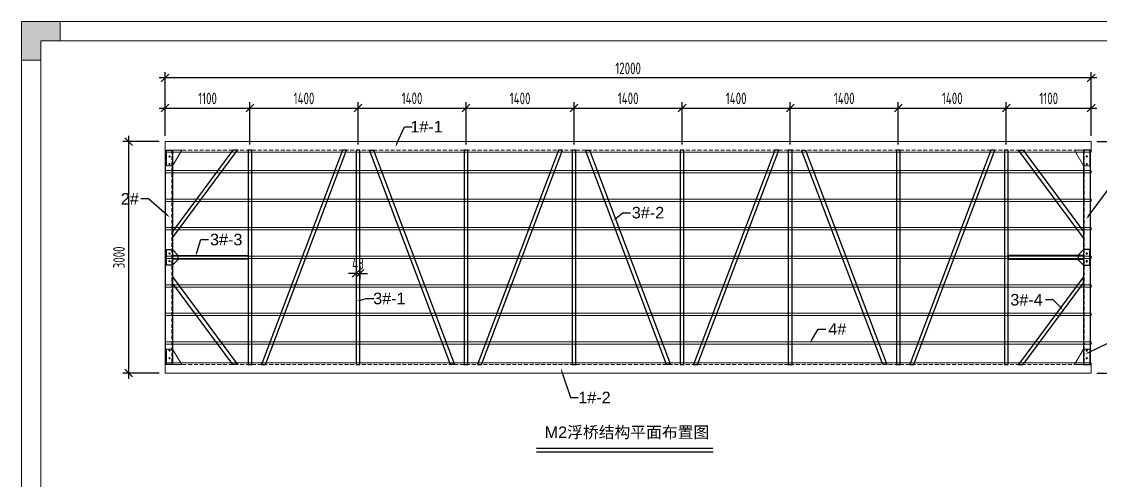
# Model space of a CAD drawing. Header units: millimetres. Extents: x 4 to 2106212, y -117026 to 198097.
# Drawn here: x 1969158 to 1983138, y 184170 to 190117 of the extents above; entities that cross this region are included whole.
import ezdxf
from ezdxf import colors
from ezdxf.entities.mleader import LeaderData, LeaderLine
from ezdxf.math import Vec2, Vec3

# ---------------------------------------------------------------- set-up
doc = ezdxf.new("R2010")
doc.units = ezdxf.units.MM
doc.linetypes.add('DASHED', pattern=[0.75, 0.5, -0.25])
for name, color, linetype in [('00打印图框', 255, 'Continuous'), ('标注', 9, 'Continuous'), ('连接端梁', 130, 'Continuous'), ('铝横梁', 220, 'Continuous')]:
    doc.layers.add(name, color=color, linetype=linetype)
for name, color, linetype, lineweight in [('dim', 6, 'Continuous', 13), ('加强板', 140, 'Continuous', 18), ('图框', 7, 'Continuous', 13), ('铝型材', 7, 'Continuous', 13), ('铝龙骨', 7, 'Continuous', 9)]:
    doc.layers.add(name, color=color, linetype=linetype, lineweight=lineweight)
doc.styles.add('Arial', font='arial.ttf')
doc.styles.add('hztxt', font='ros1.shx', dxfattribs={"width": 0.8, "bigfont": 'hztxt.shx'})
doc.styles.get("Standard").update_dxf_attribs({"font": 'arial.ttf'})
doc.dimstyles.new('DIM-50', dxfattribs={"dimscale": 50, "dimtxt": 3, "dimasz": 2, "dimexe": 1.5, "dimexo": 1.5, "dimgap": 1, "dimtad": 1, "dimdec": 1, "dimdsep": 46, "dimtxsty": 'hztxt', "dimblk": 'OBLIQUE', "dimcen": 0, "dimdle": 1.5, "dimclrd": 9, "dimclre": 9, "dimclrt": 2, "dimadec": 1, "dimazin": 0, "dimtfac": 1, "dimtdec": 1, "dimtix": 1, "dimtmove": 2, "dimatfit": 3, "dimldrblk": 'OBLIQUE', "dimfxl": 15, "dimtolj": 1, "dimtzin": 0, "dimarcsym": 1})

# ---------------------------------------------------------------- blocks, each defined once
blk = doc.blocks.new('GW-TK')
at = {"layer": '图框', "linetype": 'Continuous', "lineweight": 0}
h = blk.add_hatch(color=256, dxfattribs=at)
h.dxf.hatch_style = 1
h.paths.add_polyline_path([(927183.55, 464715.01), (927183.55, 464705.01), (927188.55, 464705.01), (927188.55, 464710.01), (927193.56, 464710.01), (927193.56, 464715.01)])
blk.add_lwpolyline([(927188.55, 464705.01), (927188.55, 464710.01), (927193.56, 464710.01), (927193.56, 464715.01), (927183.55, 464715.01), (927183.55, 464705.01)], close=True, dxfattribs=at)
at = {"layer": '图框'}
for points in [[(927183.55, 464715.01), (927603.55, 464715.01), (927603.55, 464418.01), (927183.55, 464418.01)], [(927188.55, 464710.01), (927598.55, 464710.01), (927598.55, 464423.01), (927188.55, 464423.01)]]:
    blk.add_lwpolyline(points, close=True, dxfattribs=at)
blk = doc.blocks.new('_Oblique')
at = {"color": 0, "linetype": 'ByBlock', "lineweight": -2}
blk.add_line((-0.5, -0.5), (0.5, 0.5), dxfattribs=at)
blk = doc.blocks.new('*D2793')
at = {"layer": 'Defpoints', "color": 0, "transparency": 16777216}
for p in [(1972118, 188996), (1971018, 188561), (1972118, 188449)]:
    blk.add_point(p, dxfattribs=at)
at = {"layer": '标注', "color": 9, "lineweight": -2, "transparency": 16777216}
for p, q in [((1971018, 188636), (1971018, 189071)), ((1972118, 188524), (1972118, 189071)), ((1970943, 188996), (1972193, 188996))]:
    blk.add_line(p, q, dxfattribs=at)
at = {"layer": '标注', "color": 9, "lineweight": -2, "transparency": 16777216, "xscale": 100, "yscale": 100, "zscale": 100, "rotation": 180}
blk.add_blockref('_Oblique', (1971018, 188996), dxfattribs=at)
at = {"layer": '标注', "color": 9, "lineweight": -2, "transparency": 16777216, "xscale": 100, "yscale": 100, "zscale": 100}
blk.add_blockref('_Oblique', (1972118, 188996), dxfattribs=at)
at = {"layer": '标注', "color": 2, "transparency": 16777216, "insert": (1971568, 189121), "char_height": 150, "attachment_point": 5, "style": 'hztxt'}
blk.add_mtext('\\A1;1100', dxfattribs=at)
blk = doc.blocks.new('*D2794')
at = {"layer": 'Defpoints', "color": 0, "transparency": 16777216}
for p in [(1977718, 188996), (1976318, 188449), (1977718, 188449)]:
    blk.add_point(p, dxfattribs=at)
at = {"layer": '标注', "color": 9, "lineweight": -2, "transparency": 16777216}
for p, q in [((1976318, 188524), (1976318, 189071)), ((1977718, 188524), (1977718, 189071)), ((1976243, 188996), (1977793, 188996))]:
    blk.add_line(p, q, dxfattribs=at)
at = {"layer": '标注', "color": 9, "lineweight": -2, "transparency": 16777216, "xscale": 100, "yscale": 100, "zscale": 100, "rotation": 180}
blk.add_blockref('_Oblique', (1976318, 188996), dxfattribs=at)
at = {"layer": '标注', "color": 9, "lineweight": -2, "transparency": 16777216, "xscale": 100, "yscale": 100, "zscale": 100}
blk.add_blockref('_Oblique', (1977718, 188996), dxfattribs=at)
at = {"layer": '标注', "color": 2, "transparency": 16777216, "insert": (1977018, 189121), "char_height": 150, "attachment_point": 5, "style": 'hztxt'}
blk.add_mtext('\\A1;1400', dxfattribs=at)
blk = doc.blocks.new('*D2795')
at = {"layer": 'Defpoints', "color": 0, "transparency": 16777216}
for p in [(1979118, 188996), (1977718, 188449), (1979118, 188449)]:
    blk.add_point(p, dxfattribs=at)
at = {"layer": '标注', "color": 9, "lineweight": -2, "transparency": 16777216}
for p, q in [((1977718, 188524), (1977718, 189071)), ((1979118, 188524), (1979118, 189071)), ((1977643, 188996), (1979193, 188996))]:
    blk.add_line(p, q, dxfattribs=at)
at = {"layer": '标注', "color": 9, "lineweight": -2, "transparency": 16777216, "xscale": 100, "yscale": 100, "zscale": 100, "rotation": 180}
blk.add_blockref('_Oblique', (1977718, 188996), dxfattribs=at)
at = {"layer": '标注', "color": 9, "lineweight": -2, "transparency": 16777216, "xscale": 100, "yscale": 100, "zscale": 100}
blk.add_blockref('_Oblique', (1979118, 188996), dxfattribs=at)
at = {"layer": '标注', "color": 2, "transparency": 16777216, "insert": (1978418, 189121), "char_height": 150, "attachment_point": 5, "style": 'hztxt'}
blk.add_mtext('\\A1;1400', dxfattribs=at)
blk = doc.blocks.new('*D2796')
at = {"layer": 'Defpoints', "color": 0, "transparency": 16777216}
for p in [(1980518, 188996), (1979118, 188449), (1980518, 188449)]:
    blk.add_point(p, dxfattribs=at)
at = {"layer": '标注', "color": 9, "lineweight": -2, "transparency": 16777216}
for p, q in [((1979118, 188524), (1979118, 189071)), ((1980518, 188524), (1980518, 189071)), ((1979043, 188996), (1980593, 188996))]:
    blk.add_line(p, q, dxfattribs=at)
at = {"layer": '标注', "color": 9, "lineweight": -2, "transparency": 16777216, "xscale": 100, "yscale": 100, "zscale": 100, "rotation": 180}
blk.add_blockref('_Oblique', (1979118, 188996), dxfattribs=at)
at = {"layer": '标注', "color": 9, "lineweight": -2, "transparency": 16777216, "xscale": 100, "yscale": 100, "zscale": 100}
blk.add_blockref('_Oblique', (1980518, 188996), dxfattribs=at)
at = {"layer": '标注', "color": 2, "transparency": 16777216, "insert": (1979818, 189121), "char_height": 150, "attachment_point": 5, "style": 'hztxt'}
blk.add_mtext('\\A1;1400', dxfattribs=at)
blk = doc.blocks.new('*D2797')
at = {"layer": 'Defpoints', "color": 0, "transparency": 16777216}
for p in [(1981918, 188996), (1980518, 188449), (1981918, 188449)]:
    blk.add_point(p, dxfattribs=at)
at = {"layer": '标注', "color": 9, "lineweight": -2, "transparency": 16777216}
for p, q in [((1980518, 188524), (1980518, 189071)), ((1981918, 188524), (1981918, 189071)), ((1980443, 188996), (1981993, 188996))]:
    blk.add_line(p, q, dxfattribs=at)
at = {"layer": '标注', "color": 9, "lineweight": -2, "transparency": 16777216, "xscale": 100, "yscale": 100, "zscale": 100, "rotation": 180}
blk.add_blockref('_Oblique', (1980518, 188996), dxfattribs=at)
at = {"layer": '标注', "color": 9, "lineweight": -2, "transparency": 16777216, "xscale": 100, "yscale": 100, "zscale": 100}
blk.add_blockref('_Oblique', (1981918, 188996), dxfattribs=at)
at = {"layer": '标注', "color": 2, "transparency": 16777216, "insert": (1981218, 189121), "char_height": 150, "attachment_point": 5, "style": 'hztxt'}
blk.add_mtext('\\A1;1400', dxfattribs=at)
blk = doc.blocks.new('*D2798')
at = {"layer": 'Defpoints', "color": 0, "transparency": 16777216}
for p in [(1971018, 189386), (1971018, 188561), (1983018, 188561)]:
    blk.add_point(p, dxfattribs=at)
at = {"layer": '标注', "color": 9, "lineweight": -2, "transparency": 16777216}
for p, q in [((1971018, 188636), (1971018, 189461)), ((1983018, 188636), (1983018, 189461)), ((1983093, 189386), (1970943, 189386))]:
    blk.add_line(p, q, dxfattribs=at)
at = {"layer": '标注', "color": 9, "lineweight": -2, "transparency": 16777216, "xscale": 100, "yscale": 100, "zscale": 100, "rotation": 180}
blk.add_blockref('_Oblique', (1971018, 189386), dxfattribs=at)
at = {"layer": '标注', "color": 9, "lineweight": -2, "transparency": 16777216, "xscale": 100, "yscale": 100, "zscale": 100}
blk.add_blockref('_Oblique', (1983018, 189386), dxfattribs=at)
at = {"layer": '标注', "color": 2, "transparency": 16777216, "insert": (1977018, 189511), "char_height": 150, "attachment_point": 5, "style": 'hztxt'}
blk.add_mtext('\\A1;12000', dxfattribs=at)
blk = doc.blocks.new('*D2799')
at = {"layer": 'Defpoints', "color": 0, "transparency": 16777216}
for p in [(1973518, 188996), (1972118, 188449), (1973518, 188449)]:
    blk.add_point(p, dxfattribs=at)
at = {"layer": '标注', "color": 9, "lineweight": -2, "transparency": 16777216}
for p, q in [((1972118, 188524), (1972118, 189071)), ((1973518, 188524), (1973518, 189071)), ((1972043, 188996), (1973593, 188996))]:
    blk.add_line(p, q, dxfattribs=at)
at = {"layer": '标注', "color": 9, "lineweight": -2, "transparency": 16777216, "xscale": 100, "yscale": 100, "zscale": 100, "rotation": 180}
blk.add_blockref('_Oblique', (1972118, 188996), dxfattribs=at)
at = {"layer": '标注', "color": 9, "lineweight": -2, "transparency": 16777216, "xscale": 100, "yscale": 100, "zscale": 100}
blk.add_blockref('_Oblique', (1973518, 188996), dxfattribs=at)
at = {"layer": '标注', "color": 2, "transparency": 16777216, "insert": (1972818, 189121), "char_height": 150, "attachment_point": 5, "style": 'hztxt'}
blk.add_mtext('\\A1;1400', dxfattribs=at)
blk = doc.blocks.new('*D2800')
at = {"layer": 'Defpoints', "color": 0, "transparency": 16777216}
for p in [(1971018, 188561), (1970545, 185561), (1971018, 185561)]:
    blk.add_point(p, dxfattribs=at)
at = {"layer": '标注', "color": 9, "lineweight": -2, "transparency": 16777216}
for p, q in [((1970545, 188636), (1970545, 185486)), ((1970943, 188561), (1970470, 188561)), ((1970943, 185561), (1970470, 185561))]:
    blk.add_line(p, q, dxfattribs=at)
at = {"layer": '标注', "color": 9, "lineweight": -2, "transparency": 16777216, "xscale": 100, "yscale": 100, "zscale": 100}
for p, rotation in [((1970545, 188561), 90), ((1970545, 185561), 270)]:
    blk.add_blockref('_Oblique', p, dxfattribs=dict(at, rotation=rotation))
at = {"layer": '标注', "color": 2, "transparency": 16777216, "insert": (1970420, 187061), "char_height": 150, "attachment_point": 5, "rotation": 90, "style": 'hztxt'}
blk.add_mtext('\\A1;3000', dxfattribs=at)
blk = doc.blocks.new('*D2821')
at = {"layer": 'Defpoints', "color": 0, "transparency": 16777216}
for p in [(1983018, 188561), (1983018, 185561), (1983476, 185561)]:
    blk.add_point(p, dxfattribs=at)
at = {"layer": '标注', "color": 9, "lineweight": -2, "transparency": 16777216}
for p, q in [((1983476, 188636), (1983476, 185486)), ((1983093, 188561), (1983551, 188561)), ((1983093, 185561), (1983551, 185561))]:
    blk.add_line(p, q, dxfattribs=at)
at = {"layer": '标注', "color": 9, "lineweight": -2, "transparency": 16777216, "xscale": 100, "yscale": 100, "zscale": 100}
for p, rotation in [((1983476, 188561), 90), ((1983476, 185561), 270)]:
    blk.add_blockref('_Oblique', p, dxfattribs=dict(at, rotation=rotation))
at = {"layer": '标注', "color": 2, "transparency": 16777216, "insert": (1983351, 187061), "char_height": 150, "attachment_point": 5, "rotation": 90, "style": 'hztxt'}
blk.add_mtext('\\A1;3000', dxfattribs=at)
blk = doc.blocks.new('*D2827')
at = {"layer": 'Defpoints', "color": 0, "transparency": 16777216}
for p in [(1983018, 188996), (1981918, 188449), (1983018, 188561)]:
    blk.add_point(p, dxfattribs=at)
at = {"layer": '标注', "color": 9, "lineweight": -2, "transparency": 16777216}
for p, q in [((1981918, 188524), (1981918, 189071)), ((1983018, 188636), (1983018, 189071)), ((1981843, 188996), (1983093, 188996))]:
    blk.add_line(p, q, dxfattribs=at)
at = {"layer": '标注', "color": 9, "lineweight": -2, "transparency": 16777216, "xscale": 100, "yscale": 100, "zscale": 100, "rotation": 180}
blk.add_blockref('_Oblique', (1981918, 188996), dxfattribs=at)
at = {"layer": '标注', "color": 9, "lineweight": -2, "transparency": 16777216, "xscale": 100, "yscale": 100, "zscale": 100}
blk.add_blockref('_Oblique', (1983018, 188996), dxfattribs=at)
at = {"layer": '标注', "color": 2, "transparency": 16777216, "insert": (1982468, 189121), "char_height": 150, "attachment_point": 5, "style": 'hztxt'}
blk.add_mtext('\\A1;1100', dxfattribs=at)
blk = doc.blocks.new('A$C0D8A069B')
blk.add_lwpolyline([(80, -100), (0, -100), (0, 100), (80, 100), (150, 30), (150, -30), (80, -100)])
for centre in [(40, 50), (40, -50)]:
    blk.add_circle(centre, 9)
blk = doc.blocks.new('连接加强板')
at = {"layer": '加强板'}
blk.add_lwpolyline([(-194915, -559), (-194915, -359), (-195115, -479), (-195115, -559)], close=True, dxfattribs=at)
for centre in [(-195095, -519), (-194995, -519)]:
    blk.add_circle(centre, 9, dxfattribs=at)
blk = doc.blocks.new('*U2705')
at = {"rotation": 90.00000000000001}
blk.add_blockref('连接加强板', (-459, 195015), dxfattribs=at)
blk = doc.blocks.new('*U2706')
at = {"color": 0, "linetype": 'ByBlock', "lineweight": -2, "transparency": 16777216}
blk.add_blockref('*U2705', (0, 0), dxfattribs=at)
blk = doc.blocks.new('*U2707')
at = {"rotation": 90.00000000000001}
blk.add_blockref('连接加强板', (-459, 195015), dxfattribs=at)
blk = doc.blocks.new('*U2708')
at = {"color": 0, "linetype": 'ByBlock', "lineweight": -2, "transparency": 16777216}
blk.add_blockref('*U2707', (0, 0), dxfattribs=at)
blk = doc.blocks.new('*U2681')
at = {"rotation": 90.00000000000001}
blk.add_blockref('连接加强板', (-459, 195015), dxfattribs=at)
blk = doc.blocks.new('*U2682')
at = {"color": 0, "linetype": 'ByBlock', "lineweight": -2, "transparency": 16777216}
blk.add_blockref('*U2681', (0, 0), dxfattribs=at)
blk = doc.blocks.new('*U2683')
at = {"rotation": 90.00000000000001}
blk.add_blockref('连接加强板', (-459, 195015), dxfattribs=at)
blk = doc.blocks.new('*U2684')
at = {"color": 0, "linetype": 'ByBlock', "lineweight": -2, "transparency": 16777216}
blk.add_blockref('*U2683', (0, 0), dxfattribs=at)
blk = doc.blocks.new('*D2855')
at = {"layer": 'Defpoints', "color": 0, "transparency": 16777216}
for p in [(1976318, 188996), (1974918, 188449), (1976318, 188449)]:
    blk.add_point(p, dxfattribs=at)
at = {"layer": '标注', "color": 9, "lineweight": -2, "transparency": 16777216}
for p, q in [((1974918, 188524), (1974918, 189071)), ((1976318, 188524), (1976318, 189071)), ((1974843, 188996), (1976393, 188996))]:
    blk.add_line(p, q, dxfattribs=at)
at = {"layer": '标注', "color": 9, "lineweight": -2, "transparency": 16777216, "xscale": 100, "yscale": 100, "zscale": 100, "rotation": 180}
blk.add_blockref('_Oblique', (1974918, 188996), dxfattribs=at)
at = {"layer": '标注', "color": 9, "lineweight": -2, "transparency": 16777216, "xscale": 100, "yscale": 100, "zscale": 100}
blk.add_blockref('_Oblique', (1976318, 188996), dxfattribs=at)
at = {"layer": '标注', "color": 2, "transparency": 16777216, "insert": (1975618, 189121), "char_height": 150, "attachment_point": 5, "style": 'hztxt'}
blk.add_mtext('\\A1;1400', dxfattribs=at)
blk = doc.blocks.new('*D2856')
at = {"layer": 'Defpoints', "color": 0, "transparency": 16777216}
for p in [(1974918, 188996), (1973518, 188449), (1974918, 188449)]:
    blk.add_point(p, dxfattribs=at)
at = {"layer": '标注', "color": 9, "lineweight": -2, "transparency": 16777216}
for p, q in [((1973518, 188524), (1973518, 189071)), ((1974918, 188524), (1974918, 189071)), ((1973443, 188996), (1974993, 188996))]:
    blk.add_line(p, q, dxfattribs=at)
at = {"layer": '标注', "color": 9, "lineweight": -2, "transparency": 16777216, "xscale": 100, "yscale": 100, "zscale": 100, "rotation": 180}
blk.add_blockref('_Oblique', (1973518, 188996), dxfattribs=at)
at = {"layer": '标注', "color": 9, "lineweight": -2, "transparency": 16777216, "xscale": 100, "yscale": 100, "zscale": 100}
blk.add_blockref('_Oblique', (1974918, 188996), dxfattribs=at)
at = {"layer": '标注', "color": 2, "transparency": 16777216, "insert": (1974218, 189121), "char_height": 150, "attachment_point": 5, "style": 'hztxt'}
blk.add_mtext('\\A1;1400', dxfattribs=at)
blk = doc.blocks.new('*D2883')
at = {"color": 9, "lineweight": -2, "transparency": 16777216}
for p, q in [((1973494, 186945), (1973494, 186779)), ((1973542, 186945), (1973542, 186779)), ((1973494, 186854), (1973394, 186854)), ((1973494, 186854), (1973542, 186854)), ((1973542, 186854), (1973642, 186854))]:
    blk.add_line(p, q, dxfattribs=at)
at = {"layer": 'Defpoints', "color": 0, "transparency": 16777216}
for p in [(1973494, 187020), (1973542, 187020), (1973542, 186854)]:
    blk.add_point(p, dxfattribs=at)
at = {"color": 9, "lineweight": -2, "transparency": 16777216, "xscale": 100, "yscale": 100, "zscale": 100}
blk.add_blockref('_Oblique', (1973494, 186854), dxfattribs=at)
at = {"color": 9, "lineweight": -2, "transparency": 16777216, "xscale": 100, "yscale": 100, "zscale": 100, "rotation": 180}
blk.add_blockref('_Oblique', (1973542, 186854), dxfattribs=at)
at = {"color": 2, "transparency": 16777216, "insert": (1973518, 186979), "char_height": 150, "attachment_point": 5, "style": 'hztxt'}
blk.add_mtext('\\A1;48', dxfattribs=at)

msp = doc.modelspace()

# ---------------------------------------------------------------- linework, layer by layer
msp.add_line((1978119.6051, 184535.0551), (1975829.6799, 184535.0551))
at = {"const_width": 15}
msp.add_lwpolyline([(1978117.2686, 184585.0378), (1975827.2534, 184585.0378)], dxfattribs=at)
at = {"layer": 'dim', "color": 1, "linetype": 'DASHED', "ltscale": 100}
for p, q in [((1971017.5276, 188449.1969), (1983017.5276, 188449.1969)), ((1971106.0276, 188449.1969), (1971106.0276, 185673.1969)), ((1982929.0276, 188449.1969), (1982929.0276, 185673.1969)), ((1971017.5276, 185673.1969), (1983017.5276, 185673.1969))]:
    msp.add_line(p, q, dxfattribs=at)
at = {"layer": '连接端梁', "color": 200}
for points in [[(1971025.0276, 185673.1969), (1971025.0276, 188449.1969), (1971115.0276, 188449.1969), (1971115.0276, 185673.1969)], [(1983010.0276, 185673.1969), (1983010.0276, 188449.1969), (1982920.0276, 188449.1969), (1982920.0276, 185673.1969)]]:
    msp.add_lwpolyline(points, close=True, dxfattribs=at)
at = {"layer": '铝型材', "color": 3}
for points in [[(1983017.5276, 188561.1969), (1971017.5276, 188561.1969), (1971017.5276, 188426.1969), (1983017.5276, 188426.1969)], [(1983017.5276, 185561.1969), (1971017.5276, 185561.1969), (1971017.5276, 185696.1969), (1983017.5276, 185696.1969)]]:
    msp.add_lwpolyline(points, close=True, dxfattribs=at)
at = {"layer": '铝横梁', "color": 243}
for points in [[(1971897.4929, 188449.1969), (1971115.0276, 187394.8081), (1971115.0276, 187314.2608), (1971957.2659, 188449.1969)], [(1972093.539, 188449.1969), (1972093.5276, 185673.1969), (1972141.5276, 185673.1969), (1972141.539, 188449.1969)], [(1972317.9197, 185673.1974), (1973368.5847, 188449.1969), (1973317.2625, 188449.1987), (1972266.5961, 185673.1974)], [(1973493.539, 188449.1969), (1973493.5276, 185673.1969), (1973541.5276, 185673.1969), (1973541.539, 188449.1969)], [(1974717.1584, 185673.1974), (1973666.4934, 188449.1969), (1973717.8156, 188449.1987), (1974768.482, 185673.1974)], [(1974893.539, 188449.1969), (1974893.5276, 185673.1969), (1974941.5276, 185673.1969), (1974941.539, 188449.1969)], [(1975117.8969, 185673.1974), (1976168.5619, 188449.1969), (1976117.2397, 188449.1987), (1975066.5733, 185673.1974)], [(1976293.539, 188449.1969), (1976293.5276, 185673.1969), (1976341.5276, 185673.1969), (1976341.539, 188449.1969)], [(1977517.1812, 185673.1974), (1976466.5162, 188449.1969), (1976517.8384, 188449.1987), (1977568.5048, 185673.1974)], [(1977693.539, 188449.1969), (1977693.5276, 185673.1969), (1977741.5276, 185673.1969), (1977741.539, 188449.1969)], [(1977917.8741, 185673.1974), (1978968.539, 188449.1969), (1978917.2169, 188449.1987), (1977866.5504, 185673.1974)], [(1979093.539, 188449.1969), (1979093.5276, 185673.1969), (1979141.5276, 185673.1969), (1979141.539, 188449.1969)], [(1980317.204, 185673.1974), (1979266.539, 188449.1969), (1979317.8612, 188449.1987), (1980368.5276, 185673.1974)], [(1980493.539, 188449.1969), (1980493.5276, 185673.1969), (1980541.5276, 185673.1969), (1980541.539, 188449.1969)], [(1980717.8513, 185673.1974), (1981768.5162, 188449.1969), (1981717.1941, 188449.1987), (1980666.5276, 185673.1974)], [(1981893.539, 188449.1969), (1981893.5276, 185673.1969), (1981941.5276, 185673.1969), (1981941.539, 188449.1969)], [(1982137.5624, 188449.1969), (1982920.0276, 187394.8081), (1982920.0276, 187314.2608), (1982077.7894, 188449.1969)], [(1972093.5332, 187037.193), (1971115.0276, 187037.1928), (1971115.0276, 187085.1928), (1972093.5332, 187085.193)], [(1981941.5334, 187037.1938), (1982920.0276, 187037.1928), (1982920.0276, 187085.1928), (1981941.5334, 187085.1938)], [(1971897.4929, 185673.1969), (1971115.0276, 186727.5856), (1971115.0276, 186808.1329), (1971957.2659, 185673.1969)], [(1982137.5624, 185673.1969), (1982920.0276, 186727.5856), (1982920.0276, 186808.1329), (1982077.7894, 185673.1969)]]:
    msp.add_lwpolyline(points, close=True, dxfattribs=at)
at = {"layer": '铝龙骨', "color": 0}
for points in [[(1971017.5276, 188156.1969), (1971017.5276, 188186.1969), (1983017.5276, 188186.1969), (1983017.5276, 188156.1969)], [(1971017.5276, 187786.1969), (1971017.5276, 187816.1969), (1983017.5276, 187816.1969), (1983017.5276, 187786.1969)], [(1971017.5276, 187416.1969), (1971017.5276, 187446.1969), (1983017.5276, 187446.1969), (1983017.5276, 187416.1969)], [(1971017.5276, 187046.1969), (1971017.5276, 187076.1969), (1983017.5276, 187076.1969), (1983017.5276, 187046.1969)], [(1971017.5276, 186676.1969), (1971017.5276, 186706.1969), (1983017.5276, 186706.1969), (1983017.5276, 186676.1969)], [(1971017.5276, 186306.1969), (1971017.5276, 186336.1969), (1983017.5276, 186336.1969), (1983017.5276, 186306.1969)], [(1971017.5276, 185936.1969), (1971017.5276, 185966.1969), (1983017.5276, 185966.1969), (1983017.5276, 185936.1969)]]:
    msp.add_lwpolyline(points, close=True, dxfattribs=at)

# ---------------------------------------------------------------- block references
at = {"xscale": 50, "yscale": 50, "zscale": 50}
msp.add_blockref('GW-TK', (-44390019.3968, -23045633.3238), dxfattribs=at)
at = {"color": 7, "xscale": -1}
msp.add_blockref('*U2682', (1971135.0276, 188349.1969), dxfattribs=at)
at = {"color": 7}
msp.add_blockref('*U2706', (1982900.0276, 188349.1969), dxfattribs=at)
msp.add_blockref('A$C0D8A069B', (1971035.0276, 187061.1969))
at = {"xscale": -1}
msp.add_blockref('A$C0D8A069B', (1983000.0276, 187061.1969), dxfattribs=at)
at = {"color": 7, "rotation": 180}
msp.add_blockref('*U2684', (1971135.0276, 185773.1969), dxfattribs=at)
at = {"color": 7, "xscale": -1, "rotation": 180}
msp.add_blockref('*U2708', (1982900.0276, 185773.1969), dxfattribs=at)

# ---------------------------------------------------------------- texts
at = {"layer": '00打印图框', "color": 6, "insert": (1978068.9638, 184869.4828), "char_height": 150, "attachment_point": 3, "style": 'Arial'}
msp.add_mtext_dynamic_manual_height_columns('M2{\\fSimSun|b0|i0|c134|p2;浮桥结构平面布置图}', width=2482.93285, gutter_width=18.75, heights=[0], dxfattribs=at)

# ---------------------------------------------------------------- dimensions: what is measured, and where the dimension line sits
dim = msp.add_linear_dim(base=(1973541.5338, 186853.8951), p1=(1973493.5338, 187020.4764), p2=(1973541.5338, 187020.4762), dimstyle='DIM-50')
dim.commit()
dim.dimension.update_dxf_attribs({"geometry": '*D2883', "text_midpoint": (1973517.5338, 186978.8951)})
at = {"layer": '标注'}
for base, p1, p2, picture, middle in [((1971017.5276, 189386.2269), (1983017.5276, 188561.1969), (1971017.5276, 188561.1969), '*D2798', (1977017.5276, 189511.2269)), ((1972117.539, 188995.523), (1971017.5276, 188561.1969), (1972117.539, 188449.1969), '*D2793', (1971567.5333, 189120.523)), ((1973517.539, 188995.523), (1972117.539, 188449.1969), (1973517.539, 188449.1969), '*D2799', (1972817.539, 189120.523)), ((1974917.539, 188995.523), (1973517.539, 188449.1969), (1974917.539, 188449.1969), '*D2856', (1974217.539, 189120.523)), ((1976317.539, 188995.523), (1974917.539, 188449.1969), (1976317.539, 188449.1969), '*D2855', (1975617.539, 189120.523)), ((1977717.539, 188995.523), (1976317.539, 188449.1969), (1977717.539, 188449.1969), '*D2794', (1977017.539, 189120.523)), ((1979117.539, 188995.523), (1977717.539, 188449.1969), (1979117.539, 188449.1969), '*D2795', (1978417.539, 189120.523)), ((1980517.539, 188995.523), (1979117.539, 188449.1969), (1980517.539, 188449.1969), '*D2796', (1979817.539, 189120.523)), ((1981917.539, 188995.523), (1980517.539, 188449.1848), (1981917.539, 188449.1969), '*D2797', (1981217.539, 189120.523)), ((1983017.5276, 188995.523), (1981917.539, 188449.1969), (1983017.5276, 188561.1969), '*D2827', (1982467.5333, 189120.523))]:
    dim = msp.add_linear_dim(base=base, p1=p1, p2=p2, dimstyle='DIM-50', dxfattribs=at)
    dim.commit()
    dim.dimension.update_dxf_attribs({"geometry": picture, "text_midpoint": middle})
dim = msp.add_linear_dim(base=(1970544.9477, 185561.1969), p1=(1971017.5276, 188561.1969), p2=(1971017.5276, 185561.1969), angle=90, dimstyle='DIM-50', dxfattribs=at)
dim.commit()
dim.dimension.update_dxf_attribs({"geometry": '*D2800', "text_midpoint": (1970419.9477, 187061.1969)})
at = {"layer": '标注', "color": 7}
dim = msp.add_linear_dim(base=(1983475.8428, 185561.1969), p1=(1983017.5276, 188561.1969), p2=(1983017.5276, 185561.1969), angle=90, dimstyle='DIM-50', dxfattribs=at)
dim.commit()
dim.dimension.update_dxf_attribs({"geometry": '*D2821', "text_midpoint": (1983350.8428, 187061.1969)})

# ---------------------------------------------------------------- leaders
at = {"layer": '标注', "color": 6, "linetype": 'ByBlock'}
ml = msp.add_multileader_mtext('Standard', dxfattribs=at)
ml.set_content('1#-1', color=6)
ml.set_leader_properties()
ml.build(insert=Vec2(0, 0))
ml.multileader.update_dxf_attribs({"dogleg_length": 100, "arrow_head_size": 50})
ctx = ml.context
ctx.base_point, ctx.char_height, ctx.arrow_head_size, ctx.landing_gap_size, ctx.plane_origin = Vec3(1974221.3744, 188753.4492), 150, 50, 35.8764, Vec3(1973223.2221, 178215.1123)
ctx.text_align_type = 2
notes = []
notes.append((ctx, [(0, (1, 1, 0), (1974121.3744, 188753.4492), (1, 0), 100, [(0, [(1974001.8951, 188490.7893)], 0, [])])]))
ctx.mtext.insert, ctx.mtext.width, ctx.mtext.defined_height, ctx.mtext.alignment, ctx.mtext.flow_direction = Vec3(1974615.3681, 188829.7282), 445.870397, 72.4015, 3, 5
ml = msp.add_multileader_mtext('Standard', dxfattribs=at)
ml.set_content('2#', color=6)
ml.set_leader_properties()
ml.build(insert=Vec2(0, 0))
ml.multileader.update_dxf_attribs({"dogleg_length": 100, "arrow_head_size": 50})
ctx = ml.context
ctx.base_point, ctx.char_height, ctx.arrow_head_size, ctx.landing_gap_size, ctx.plane_origin = Vec3(1970408.1552, 187818.1284), 150, 50, 35.8764, Vec3(1972818.9902, 177116.7025)
notes.append((ctx, [(0, (1, 1, 0), (1970804.1918, 187818.1284), (-1, 0), 100, [(0, [(1971080.8339, 187576.711)], 0, [])])]))
ctx.mtext.insert, ctx.mtext.width, ctx.mtext.defined_height, ctx.mtext.flow_direction = Vec3(1970444.0316, 187894.4074), 445.870397, 72.4015, 5
ml = msp.add_multileader_mtext('Standard', dxfattribs=at)
ml.set_content('2#', color=6)
ml.set_leader_properties()
ml.build(insert=Vec2(0, 0))
ml.multileader.update_dxf_attribs({"dogleg_length": 100, "arrow_head_size": 50})
ctx = ml.context
ctx.base_point, ctx.char_height, ctx.arrow_head_size, ctx.landing_gap_size, ctx.plane_origin = Vec3(1983330.8635, 187928.8018), 150, 50, 35.8764, Vec3(1983216.0651, 177227.3759)
ctx.text_align_type = 2
notes.append((ctx, [(0, (1, 1, 0), (1983230.8635, 187928.8018), (1, 0), 100, [(0, [(1982951.4211, 187551.0328)], 0, [])])]))
ctx.mtext.insert, ctx.mtext.width, ctx.mtext.defined_height, ctx.mtext.alignment, ctx.mtext.flow_direction = Vec3(1983591.0237, 188005.0808), 445.870397, 72.4015, 3, 5
ml = msp.add_multileader_mtext('Standard', dxfattribs=at)
ml.set_content('3#-2', color=6)
ml.set_leader_properties()
ml.build(insert=Vec2(0, 0))
ml.multileader.update_dxf_attribs({"dogleg_length": 100, "arrow_head_size": 50})
ctx = ml.context
ctx.base_point, ctx.char_height, ctx.arrow_head_size, ctx.landing_gap_size, ctx.plane_origin = Vec3(1977049.7237, 187639.2632), 150, 50, 35.8764, Vec3(1975834.9252, 177190.5145)
ctx.text_align_type = 2
notes.append((ctx, [(0, (1, 1, 0), (1976949.7237, 187639.2632), (1, 0), 100, [(0, [(1976824.6957, 187536.4275)], 0, [])])]))
ctx.mtext.insert, ctx.mtext.width, ctx.mtext.defined_height, ctx.mtext.alignment, ctx.mtext.flow_direction = Vec3(1977485.1567, 187715.5934), 445.870397, 72.4015, 3, 5
ml = msp.add_multileader_mtext('Standard', dxfattribs=at)
ml.set_content('3#-3', color=6)
ml.set_leader_properties()
ml.build(insert=Vec2(0, 0))
ml.multileader.update_dxf_attribs({"dogleg_length": 100, "arrow_head_size": 50})
ctx = ml.context
ctx.base_point, ctx.char_height, ctx.arrow_head_size, ctx.landing_gap_size, ctx.plane_origin = Vec3(1971582.5121, 187291.1316), 150, 50, 35.8764, Vec3(1973664.3141, 176736.1405)
ctx.text_align_type = 2
notes.append((ctx, [(0, (1, 1, 0), (1971482.5121, 187291.1316), (1, 0), 100, [(0, [(1971413.1988, 187078.7258)], 0, [])])]))
ctx.mtext.insert, ctx.mtext.width, ctx.mtext.defined_height, ctx.mtext.alignment, ctx.mtext.flow_direction = Vec3(1972019.4799, 187367.4617), 445.870397, 72.4015, 3, 5
ml = msp.add_multileader_mtext('Standard', dxfattribs=at)
ml.set_content('3#-1', color=6)
ml.set_leader_properties()
ml.build(insert=Vec2(0, 0))
ml.multileader.update_dxf_attribs({"dogleg_length": 100, "arrow_head_size": 50})
ctx = ml.context
ctx.base_point, ctx.char_height, ctx.arrow_head_size, ctx.landing_gap_size, ctx.plane_origin = Vec3(1973725.372, 186527.3777), 150, 50, 35.8764, Vec3(1972710.5736, 176148.0012)
ctx.text_align_type = 2
notes.append((ctx, [(0, (1, 1, 0), (1973625.372, 186527.3777), (1, 0), 100, [(0, [(1973500.344, 186493.9141)], 0, [])])]))
ctx.mtext.insert, ctx.mtext.width, ctx.mtext.defined_height, ctx.mtext.alignment, ctx.mtext.flow_direction = Vec3(1974133.3835, 186603.7078), 445.870397, 72.4015, 3, 5
ml = msp.add_multileader_mtext('Standard', dxfattribs=at)
ml.set_content('3#-4', color=6)
ml.set_leader_properties()
ml.build(insert=Vec2(0, 0))
ml.multileader.update_dxf_attribs({"dogleg_length": 100, "arrow_head_size": 50})
ctx = ml.context
ctx.base_point, ctx.char_height, ctx.arrow_head_size, ctx.landing_gap_size, ctx.plane_origin = Vec3(1981953.2207, 186510.6564), 150, 50, 35.8764, Vec3(1981861.3426, 176302.0195)
ctx.text_align_type = 2
notes.append((ctx, [(1, (1, 1, 0), (1982525.451, 186510.6564), (-1, 0), 100, [(0, [(1982657.599, 186374.3298)], 0, [])])]))
ctx.mtext.insert, ctx.mtext.width, ctx.mtext.defined_height, ctx.mtext.alignment, ctx.mtext.flow_direction = Vec3(1982389.5746, 186586.9866), 445.870397, 72.4015, 3, 5
ml = msp.add_multileader_mtext('Standard', dxfattribs=at)
ml.set_content('4#', color=6)
ml.set_leader_properties()
ml.build(insert=Vec2(0, 0))
ml.multileader.update_dxf_attribs({"dogleg_length": 100, "arrow_head_size": 50})
ctx = ml.context
ctx.base_point, ctx.char_height, ctx.arrow_head_size, ctx.landing_gap_size, ctx.plane_origin = Vec3(1979581.2499, 186130.8587), 150, 50, 35.8764, Vec3(1979723.0191, 176353.9415)
ctx.text_align_type = 2
notes.append((ctx, [(0, (1, 1, 0), (1979481.2499, 186130.8587), (1, 0), 100, [(0, [(1979373.9235, 185948.141)], 0, [])])]))
ctx.mtext.insert, ctx.mtext.width, ctx.mtext.defined_height, ctx.mtext.alignment, ctx.mtext.flow_direction = Vec3(1979844.8889, 186207.1377), 445.870397, 72.4015, 3, 5
ml = msp.add_multileader_mtext('Standard', dxfattribs=at)
ml.set_content('6#', color=6)
ml.set_leader_properties()
ml.build(insert=Vec2(0, 0))
ml.multileader.update_dxf_attribs({"dogleg_length": 100, "arrow_head_size": 50})
ctx = ml.context
ctx.base_point, ctx.char_height, ctx.arrow_head_size, ctx.landing_gap_size, ctx.plane_origin = Vec3(1983333.459, 185948.7117), 150, 50, 35.8764, Vec3(1984396.6243, 175507.6703)
ctx.text_align_type = 2
notes.append((ctx, [(0, (1, 1, 0), (1983233.459, 185948.7117), (1, 0), 100, [(0, [(1982938.9257, 185808.3538)], 0, [])])]))
ctx.mtext.insert, ctx.mtext.width, ctx.mtext.defined_height, ctx.mtext.alignment, ctx.mtext.flow_direction = Vec3(1983591.8797, 186024.9906), 445.870397, 72.4015, 3, 5
ml = msp.add_multileader_mtext('Standard', dxfattribs=at)
ml.set_content('1#-2', color=6)
ml.set_leader_properties()
ml.build(insert=Vec2(0, 0))
ml.multileader.update_dxf_attribs({"dogleg_length": 100, "arrow_head_size": 50})
ctx = ml.context
ctx.base_point, ctx.char_height, ctx.arrow_head_size, ctx.landing_gap_size, ctx.plane_origin = Vec3(1976370.047, 185243.5017), 150, 50, 35.8764, Vec3(1975355.2486, 174542.0758)
ctx.text_align_type = 2
notes.append((ctx, [(0, (1, 1, 0), (1976270.047, 185243.5017), (1, 0), 100, [(0, [(1976145.019, 185626.56)], 0, [])])]))
ctx.mtext.insert, ctx.mtext.width, ctx.mtext.defined_height, ctx.mtext.alignment, ctx.mtext.flow_direction = Vec3(1976791.4623, 185319.7807), 445.870397, 72.4015, 3, 5
for ctx, leaders in notes:
    for number, flags, end, landing, length, lines in leaders:
        leader = LeaderData()
        leader.index, (leader.has_last_leader_line, leader.has_dogleg_vector, leader.attachment_direction) = number, flags
        leader.last_leader_point, leader.dogleg_vector, leader.dogleg_length = Vec3(end), Vec3(landing), length
        for number, points, colour, breaks in lines:
            line = LeaderLine()
            line.index, line.vertices, line.color, line.breaks = number, Vec3.list(points), colors.encode_raw_color(colour), breaks
            leader.lines.append(line)
        ctx.leaders.append(leader)

doc.saveas('drawing.dxf')
